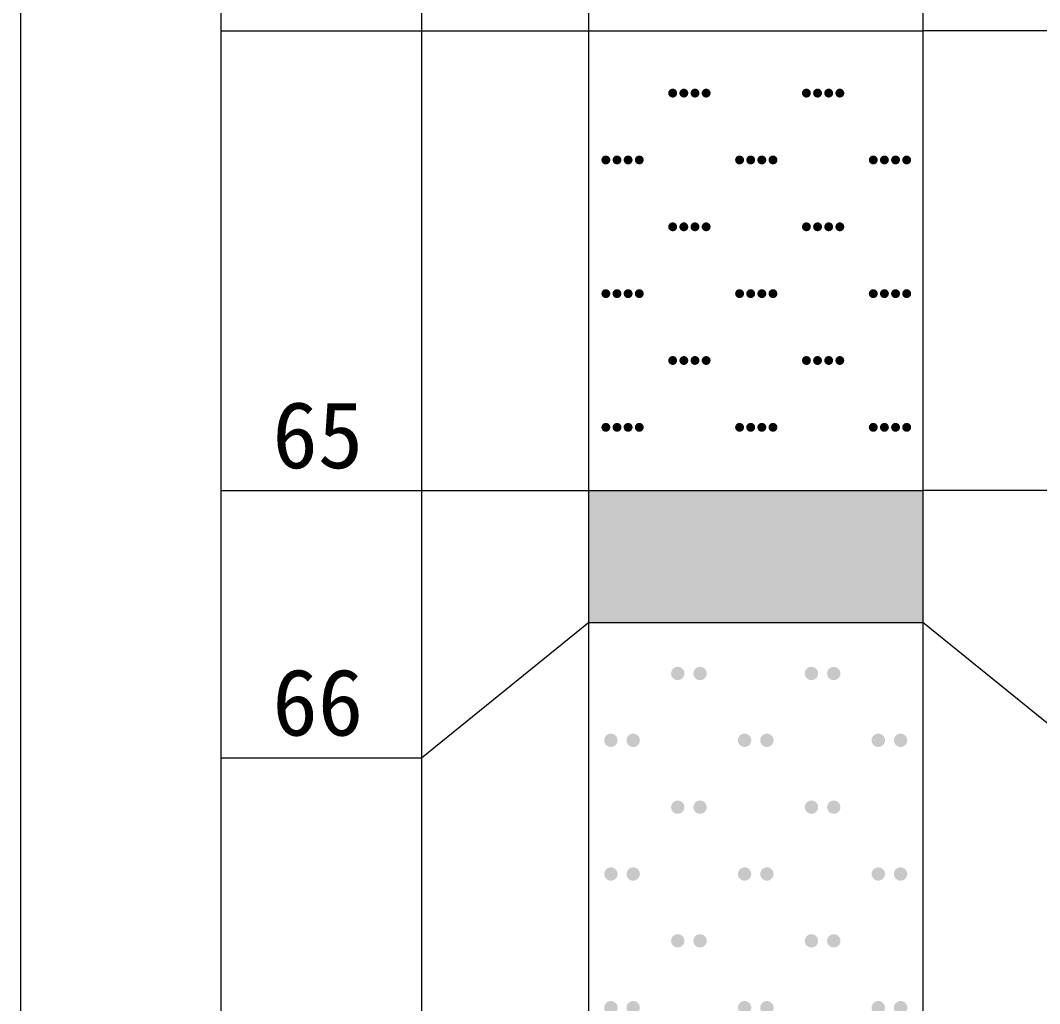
# Model space of a CAD drawing. Header units: inches. Extents: x -27 to 109, y -598 to 26.
# Drawn here: x 14.68 to 20.78, y -303.37 to -297.49 of the extents above; entities that cross this region are included whole.
import ezdxf

# ---------------------------------------------------------------- set-up
doc = ezdxf.new("R2010")
doc.units = ezdxf.units.IN
doc.header["$MEASUREMENT"] = 0
doc.layers.get('0').update_dxf_attribs({"lineweight": 0})
doc.styles.add('宋体', font='')
doc.styles.get('宋体').set_extended_font_data('宋体')

# ---------------------------------------------------------------- blocks, each defined once
blk = doc.blocks.new('lr_block_54')
at = {"true_color": 0x000000}
for points in [[(18.6105, -297.9326), (18.6114, -297.9257), (18.6105, -297.9187), (18.6078, -297.9123), (18.6035, -297.9069), (18.5981, -297.9026), (18.5917, -297.8999), (18.5847, -297.899), (18.5778, -297.8999), (18.5714, -297.9026), (18.5659, -297.9069), (18.5617, -297.9123), (18.559, -297.9187), (18.5581, -297.9257), (18.559, -297.9326), (18.5617, -297.939), (18.5659, -297.9445), (18.5714, -297.9488), (18.5778, -297.9514), (18.5847, -297.9524), (18.5917, -297.9514), (18.5981, -297.9488), (18.6035, -297.9445), (18.6078, -297.939)], [(18.6771, -297.9326), (18.6781, -297.9257), (18.6771, -297.9187), (18.6745, -297.9123), (18.6702, -297.9069), (18.6647, -297.9026), (18.6583, -297.8999), (18.6514, -297.899), (18.6445, -297.8999), (18.6381, -297.9026), (18.6326, -297.9069), (18.6283, -297.9123), (18.6257, -297.9187), (18.6247, -297.9257), (18.6257, -297.9326), (18.6283, -297.939), (18.6326, -297.9445), (18.6381, -297.9488), (18.6445, -297.9514), (18.6514, -297.9524), (18.6583, -297.9514), (18.6647, -297.9488), (18.6702, -297.9445), (18.6745, -297.939)], [(18.7438, -297.9326), (18.7447, -297.9257), (18.7438, -297.9187), (18.7411, -297.9123), (18.7369, -297.9069), (18.7314, -297.9026), (18.725, -297.8999), (18.7181, -297.899), (18.7111, -297.8999), (18.7047, -297.9026), (18.6993, -297.9069), (18.695, -297.9123), (18.6923, -297.9187), (18.6914, -297.9257), (18.6923, -297.9326), (18.695, -297.939), (18.6993, -297.9445), (18.7047, -297.9488), (18.7111, -297.9514), (18.7181, -297.9524), (18.725, -297.9514), (18.7314, -297.9488), (18.7369, -297.9445), (18.7411, -297.939)], [(18.8105, -297.9326), (18.8114, -297.9257), (18.8105, -297.9187), (18.8078, -297.9123), (18.8035, -297.9069), (18.7981, -297.9026), (18.7917, -297.8999), (18.7847, -297.899), (18.7778, -297.8999), (18.7714, -297.9026), (18.7659, -297.9069), (18.7617, -297.9123), (18.759, -297.9187), (18.7581, -297.9257), (18.759, -297.9326), (18.7617, -297.939), (18.7659, -297.9445), (18.7714, -297.9488), (18.7778, -297.9514), (18.7847, -297.9524), (18.7917, -297.9514), (18.7981, -297.9488), (18.8035, -297.9445), (18.8078, -297.939)], [(19.4105, -297.9326), (19.4114, -297.9257), (19.4105, -297.9187), (19.4078, -297.9123), (19.4035, -297.9069), (19.3981, -297.9026), (19.3917, -297.8999), (19.3847, -297.899), (19.3778, -297.8999), (19.3714, -297.9026), (19.3659, -297.9069), (19.3617, -297.9123), (19.359, -297.9187), (19.3581, -297.9257), (19.359, -297.9326), (19.3617, -297.939), (19.3659, -297.9445), (19.3714, -297.9488), (19.3778, -297.9514), (19.3847, -297.9524), (19.3917, -297.9514), (19.3981, -297.9488), (19.4035, -297.9445), (19.4078, -297.939)], [(19.4771, -297.9326), (19.4781, -297.9257), (19.4771, -297.9187), (19.4745, -297.9123), (19.4702, -297.9069), (19.4647, -297.9026), (19.4583, -297.8999), (19.4514, -297.899), (19.4445, -297.8999), (19.4381, -297.9026), (19.4326, -297.9069), (19.4283, -297.9123), (19.4257, -297.9187), (19.4247, -297.9257), (19.4257, -297.9326), (19.4283, -297.939), (19.4326, -297.9445), (19.4381, -297.9488), (19.4445, -297.9514), (19.4514, -297.9524), (19.4583, -297.9514), (19.4647, -297.9488), (19.4702, -297.9445), (19.4745, -297.939)], [(19.5438, -297.9326), (19.5447, -297.9257), (19.5438, -297.9187), (19.5411, -297.9123), (19.5369, -297.9069), (19.5314, -297.9026), (19.525, -297.8999), (19.5181, -297.899), (19.5111, -297.8999), (19.5047, -297.9026), (19.4993, -297.9069), (19.495, -297.9123), (19.4923, -297.9187), (19.4914, -297.9257), (19.4923, -297.9326), (19.495, -297.939), (19.4993, -297.9445), (19.5047, -297.9488), (19.5111, -297.9514), (19.5181, -297.9524), (19.525, -297.9514), (19.5314, -297.9488), (19.5369, -297.9445), (19.5411, -297.939)], [(19.6105, -297.9326), (19.6114, -297.9257), (19.6105, -297.9187), (19.6078, -297.9123), (19.6035, -297.9069), (19.5981, -297.9026), (19.5917, -297.8999), (19.5847, -297.899), (19.5778, -297.8999), (19.5714, -297.9026), (19.5659, -297.9069), (19.5617, -297.9123), (19.559, -297.9187), (19.5581, -297.9257), (19.559, -297.9326), (19.5617, -297.939), (19.5659, -297.9445), (19.5714, -297.9488), (19.5778, -297.9514), (19.5847, -297.9524), (19.5917, -297.9514), (19.5981, -297.9488), (19.6035, -297.9445), (19.6078, -297.939)], [(18.2105, -298.3326), (18.2114, -298.3257), (18.2105, -298.3188), (18.2078, -298.3123), (18.2035, -298.3069), (18.1981, -298.3026), (18.1917, -298.3), (18.1847, -298.299), (18.1778, -298.3), (18.1714, -298.3026), (18.1659, -298.3069), (18.1617, -298.3123), (18.159, -298.3188), (18.1581, -298.3257), (18.159, -298.3326), (18.1617, -298.339), (18.1659, -298.3445), (18.1714, -298.3487), (18.1778, -298.3514), (18.1847, -298.3523), (18.1917, -298.3514), (18.1981, -298.3487), (18.2035, -298.3445), (18.2078, -298.339)], [(18.2771, -298.3326), (18.2781, -298.3257), (18.2771, -298.3188), (18.2745, -298.3123), (18.2702, -298.3069), (18.2647, -298.3026), (18.2583, -298.3), (18.2514, -298.299), (18.2445, -298.3), (18.2381, -298.3026), (18.2326, -298.3069), (18.2283, -298.3123), (18.2257, -298.3188), (18.2247, -298.3257), (18.2257, -298.3326), (18.2283, -298.339), (18.2326, -298.3445), (18.2381, -298.3487), (18.2445, -298.3514), (18.2514, -298.3523), (18.2583, -298.3514), (18.2647, -298.3487), (18.2702, -298.3445), (18.2745, -298.339)], [(18.3438, -298.3326), (18.3447, -298.3257), (18.3438, -298.3188), (18.3411, -298.3123), (18.3369, -298.3069), (18.3314, -298.3026), (18.325, -298.3), (18.3181, -298.299), (18.3111, -298.3), (18.3047, -298.3026), (18.2993, -298.3069), (18.295, -298.3123), (18.2923, -298.3188), (18.2914, -298.3257), (18.2923, -298.3326), (18.295, -298.339), (18.2993, -298.3445), (18.3047, -298.3487), (18.3111, -298.3514), (18.3181, -298.3523), (18.325, -298.3514), (18.3314, -298.3487), (18.3369, -298.3445), (18.3411, -298.339)], [(18.4105, -298.3326), (18.4114, -298.3257), (18.4105, -298.3188), (18.4078, -298.3123), (18.4035, -298.3069), (18.3981, -298.3026), (18.3917, -298.3), (18.3847, -298.299), (18.3778, -298.3), (18.3714, -298.3026), (18.3659, -298.3069), (18.3617, -298.3123), (18.359, -298.3188), (18.3581, -298.3257), (18.359, -298.3326), (18.3617, -298.339), (18.3659, -298.3445), (18.3714, -298.3487), (18.3778, -298.3514), (18.3847, -298.3523), (18.3917, -298.3514), (18.3981, -298.3487), (18.4035, -298.3445), (18.4078, -298.339)], [(19.0105, -298.3326), (19.0114, -298.3257), (19.0105, -298.3188), (19.0078, -298.3123), (19.0035, -298.3069), (18.9981, -298.3026), (18.9917, -298.3), (18.9847, -298.299), (18.9778, -298.3), (18.9714, -298.3026), (18.9659, -298.3069), (18.9617, -298.3123), (18.959, -298.3188), (18.9581, -298.3257), (18.959, -298.3326), (18.9617, -298.339), (18.9659, -298.3445), (18.9714, -298.3487), (18.9778, -298.3514), (18.9847, -298.3523), (18.9917, -298.3514), (18.9981, -298.3487), (19.0035, -298.3445), (19.0078, -298.339)], [(19.0771, -298.3326), (19.0781, -298.3257), (19.0771, -298.3188), (19.0745, -298.3123), (19.0702, -298.3069), (19.0647, -298.3026), (19.0583, -298.3), (19.0514, -298.299), (19.0445, -298.3), (19.0381, -298.3026), (19.0326, -298.3069), (19.0283, -298.3123), (19.0257, -298.3188), (19.0247, -298.3257), (19.0257, -298.3326), (19.0283, -298.339), (19.0326, -298.3445), (19.0381, -298.3487), (19.0445, -298.3514), (19.0514, -298.3523), (19.0583, -298.3514), (19.0647, -298.3487), (19.0702, -298.3445), (19.0745, -298.339)], [(19.1438, -298.3326), (19.1447, -298.3257), (19.1438, -298.3188), (19.1411, -298.3123), (19.1369, -298.3069), (19.1314, -298.3026), (19.125, -298.3), (19.1181, -298.299), (19.1111, -298.3), (19.1047, -298.3026), (19.0993, -298.3069), (19.095, -298.3123), (19.0923, -298.3188), (19.0914, -298.3257), (19.0923, -298.3326), (19.095, -298.339), (19.0993, -298.3445), (19.1047, -298.3487), (19.1111, -298.3514), (19.1181, -298.3523), (19.125, -298.3514), (19.1314, -298.3487), (19.1369, -298.3445), (19.1411, -298.339)], [(19.2105, -298.3326), (19.2114, -298.3257), (19.2105, -298.3188), (19.2078, -298.3123), (19.2035, -298.3069), (19.1981, -298.3026), (19.1917, -298.3), (19.1847, -298.299), (19.1778, -298.3), (19.1714, -298.3026), (19.1659, -298.3069), (19.1617, -298.3123), (19.159, -298.3188), (19.1581, -298.3257), (19.159, -298.3326), (19.1617, -298.339), (19.1659, -298.3445), (19.1714, -298.3487), (19.1778, -298.3514), (19.1847, -298.3523), (19.1917, -298.3514), (19.1981, -298.3487), (19.2035, -298.3445), (19.2078, -298.339)], [(19.8105, -298.3326), (19.8114, -298.3257), (19.8105, -298.3188), (19.8078, -298.3123), (19.8035, -298.3069), (19.7981, -298.3026), (19.7917, -298.3), (19.7847, -298.299), (19.7778, -298.3), (19.7714, -298.3026), (19.7659, -298.3069), (19.7617, -298.3123), (19.759, -298.3188), (19.7581, -298.3257), (19.759, -298.3326), (19.7617, -298.339), (19.7659, -298.3445), (19.7714, -298.3487), (19.7778, -298.3514), (19.7847, -298.3523), (19.7917, -298.3514), (19.7981, -298.3487), (19.8035, -298.3445), (19.8078, -298.339)], [(19.8771, -298.3326), (19.8781, -298.3257), (19.8771, -298.3188), (19.8745, -298.3123), (19.8702, -298.3069), (19.8647, -298.3026), (19.8583, -298.3), (19.8514, -298.299), (19.8445, -298.3), (19.8381, -298.3026), (19.8326, -298.3069), (19.8283, -298.3123), (19.8257, -298.3188), (19.8247, -298.3257), (19.8257, -298.3326), (19.8283, -298.339), (19.8326, -298.3445), (19.8381, -298.3487), (19.8445, -298.3514), (19.8514, -298.3523), (19.8583, -298.3514), (19.8647, -298.3487), (19.8702, -298.3445), (19.8745, -298.339)], [(19.9438, -298.3326), (19.9447, -298.3257), (19.9438, -298.3188), (19.9411, -298.3123), (19.9369, -298.3069), (19.9314, -298.3026), (19.925, -298.3), (19.9181, -298.299), (19.9111, -298.3), (19.9047, -298.3026), (19.8993, -298.3069), (19.895, -298.3123), (19.8923, -298.3188), (19.8914, -298.3257), (19.8923, -298.3326), (19.895, -298.339), (19.8993, -298.3445), (19.9047, -298.3487), (19.9111, -298.3514), (19.9181, -298.3523), (19.925, -298.3514), (19.9314, -298.3487), (19.9369, -298.3445), (19.9411, -298.339)], [(20.0105, -298.3326), (20.0114, -298.3257), (20.0105, -298.3188), (20.0078, -298.3123), (20.0035, -298.3069), (19.9981, -298.3026), (19.9917, -298.3), (19.9847, -298.299), (19.9778, -298.3), (19.9714, -298.3026), (19.9659, -298.3069), (19.9617, -298.3123), (19.959, -298.3188), (19.9581, -298.3257), (19.959, -298.3326), (19.9617, -298.339), (19.9659, -298.3445), (19.9714, -298.3487), (19.9778, -298.3514), (19.9847, -298.3523), (19.9917, -298.3514), (19.9981, -298.3487), (20.0035, -298.3445), (20.0078, -298.339)], [(18.6105, -298.7326), (18.6114, -298.7257), (18.6105, -298.7188), (18.6078, -298.7124), (18.6035, -298.7069), (18.5981, -298.7026), (18.5917, -298.7), (18.5847, -298.699), (18.5778, -298.7), (18.5714, -298.7026), (18.5659, -298.7069), (18.5617, -298.7124), (18.559, -298.7188), (18.5581, -298.7257), (18.559, -298.7326), (18.5617, -298.739), (18.5659, -298.7445), (18.5714, -298.7487), (18.5778, -298.7514), (18.5847, -298.7523), (18.5917, -298.7514), (18.5981, -298.7487), (18.6035, -298.7445), (18.6078, -298.739)], [(18.6771, -298.7326), (18.6781, -298.7257), (18.6771, -298.7188), (18.6745, -298.7124), (18.6702, -298.7069), (18.6647, -298.7026), (18.6583, -298.7), (18.6514, -298.699), (18.6445, -298.7), (18.6381, -298.7026), (18.6326, -298.7069), (18.6283, -298.7124), (18.6257, -298.7188), (18.6247, -298.7257), (18.6257, -298.7326), (18.6283, -298.739), (18.6326, -298.7445), (18.6381, -298.7487), (18.6445, -298.7514), (18.6514, -298.7523), (18.6583, -298.7514), (18.6647, -298.7487), (18.6702, -298.7445), (18.6745, -298.739)], [(18.7438, -298.7326), (18.7447, -298.7257), (18.7438, -298.7188), (18.7411, -298.7124), (18.7369, -298.7069), (18.7314, -298.7026), (18.725, -298.7), (18.7181, -298.699), (18.7111, -298.7), (18.7047, -298.7026), (18.6993, -298.7069), (18.695, -298.7124), (18.6923, -298.7188), (18.6914, -298.7257), (18.6923, -298.7326), (18.695, -298.739), (18.6993, -298.7445), (18.7047, -298.7487), (18.7111, -298.7514), (18.7181, -298.7523), (18.725, -298.7514), (18.7314, -298.7487), (18.7369, -298.7445), (18.7411, -298.739)], [(18.8105, -298.7326), (18.8114, -298.7257), (18.8105, -298.7188), (18.8078, -298.7124), (18.8035, -298.7069), (18.7981, -298.7026), (18.7917, -298.7), (18.7847, -298.699), (18.7778, -298.7), (18.7714, -298.7026), (18.7659, -298.7069), (18.7617, -298.7124), (18.759, -298.7188), (18.7581, -298.7257), (18.759, -298.7326), (18.7617, -298.739), (18.7659, -298.7445), (18.7714, -298.7487), (18.7778, -298.7514), (18.7847, -298.7523), (18.7917, -298.7514), (18.7981, -298.7487), (18.8035, -298.7445), (18.8078, -298.739)], [(19.4105, -298.7326), (19.4114, -298.7257), (19.4105, -298.7188), (19.4078, -298.7124), (19.4035, -298.7069), (19.3981, -298.7026), (19.3917, -298.7), (19.3847, -298.699), (19.3778, -298.7), (19.3714, -298.7026), (19.3659, -298.7069), (19.3617, -298.7124), (19.359, -298.7188), (19.3581, -298.7257), (19.359, -298.7326), (19.3617, -298.739), (19.3659, -298.7445), (19.3714, -298.7487), (19.3778, -298.7514), (19.3847, -298.7523), (19.3917, -298.7514), (19.3981, -298.7487), (19.4035, -298.7445), (19.4078, -298.739)], [(19.4771, -298.7326), (19.4781, -298.7257), (19.4771, -298.7188), (19.4745, -298.7124), (19.4702, -298.7069), (19.4647, -298.7026), (19.4583, -298.7), (19.4514, -298.699), (19.4445, -298.7), (19.4381, -298.7026), (19.4326, -298.7069), (19.4283, -298.7124), (19.4257, -298.7188), (19.4247, -298.7257), (19.4257, -298.7326), (19.4283, -298.739), (19.4326, -298.7445), (19.4381, -298.7487), (19.4445, -298.7514), (19.4514, -298.7523), (19.4583, -298.7514), (19.4647, -298.7487), (19.4702, -298.7445), (19.4745, -298.739)], [(19.5438, -298.7326), (19.5447, -298.7257), (19.5438, -298.7188), (19.5411, -298.7124), (19.5369, -298.7069), (19.5314, -298.7026), (19.525, -298.7), (19.5181, -298.699), (19.5111, -298.7), (19.5047, -298.7026), (19.4993, -298.7069), (19.495, -298.7124), (19.4923, -298.7188), (19.4914, -298.7257), (19.4923, -298.7326), (19.495, -298.739), (19.4993, -298.7445), (19.5047, -298.7487), (19.5111, -298.7514), (19.5181, -298.7523), (19.525, -298.7514), (19.5314, -298.7487), (19.5369, -298.7445), (19.5411, -298.739)], [(19.6105, -298.7326), (19.6114, -298.7257), (19.6105, -298.7188), (19.6078, -298.7124), (19.6035, -298.7069), (19.5981, -298.7026), (19.5917, -298.7), (19.5847, -298.699), (19.5778, -298.7), (19.5714, -298.7026), (19.5659, -298.7069), (19.5617, -298.7124), (19.559, -298.7188), (19.5581, -298.7257), (19.559, -298.7326), (19.5617, -298.739), (19.5659, -298.7445), (19.5714, -298.7487), (19.5778, -298.7514), (19.5847, -298.7523), (19.5917, -298.7514), (19.5981, -298.7487), (19.6035, -298.7445), (19.6078, -298.739)], [(18.2105, -299.1326), (18.2114, -299.1257), (18.2105, -299.1187), (18.2078, -299.1123), (18.2035, -299.1069), (18.1981, -299.1026), (18.1917, -299.0999), (18.1847, -299.099), (18.1778, -299.0999), (18.1714, -299.1026), (18.1659, -299.1069), (18.1617, -299.1123), (18.159, -299.1187), (18.1581, -299.1257), (18.159, -299.1326), (18.1617, -299.139), (18.1659, -299.1445), (18.1714, -299.1488), (18.1778, -299.1514), (18.1847, -299.1524), (18.1917, -299.1514), (18.1981, -299.1488), (18.2035, -299.1445), (18.2078, -299.139)], [(18.2771, -299.1326), (18.2781, -299.1257), (18.2771, -299.1187), (18.2745, -299.1123), (18.2702, -299.1069), (18.2647, -299.1026), (18.2583, -299.0999), (18.2514, -299.099), (18.2445, -299.0999), (18.2381, -299.1026), (18.2326, -299.1069), (18.2283, -299.1123), (18.2257, -299.1187), (18.2247, -299.1257), (18.2257, -299.1326), (18.2283, -299.139), (18.2326, -299.1445), (18.2381, -299.1488), (18.2445, -299.1514), (18.2514, -299.1524), (18.2583, -299.1514), (18.2647, -299.1488), (18.2702, -299.1445), (18.2745, -299.139)], [(18.3438, -299.1326), (18.3447, -299.1257), (18.3438, -299.1187), (18.3411, -299.1123), (18.3369, -299.1069), (18.3314, -299.1026), (18.325, -299.0999), (18.3181, -299.099), (18.3111, -299.0999), (18.3047, -299.1026), (18.2993, -299.1069), (18.295, -299.1123), (18.2923, -299.1187), (18.2914, -299.1257), (18.2923, -299.1326), (18.295, -299.139), (18.2993, -299.1445), (18.3047, -299.1488), (18.3111, -299.1514), (18.3181, -299.1524), (18.325, -299.1514), (18.3314, -299.1488), (18.3369, -299.1445), (18.3411, -299.139)], [(18.4105, -299.1326), (18.4114, -299.1257), (18.4105, -299.1187), (18.4078, -299.1123), (18.4035, -299.1069), (18.3981, -299.1026), (18.3917, -299.0999), (18.3847, -299.099), (18.3778, -299.0999), (18.3714, -299.1026), (18.3659, -299.1069), (18.3617, -299.1123), (18.359, -299.1187), (18.3581, -299.1257), (18.359, -299.1326), (18.3617, -299.139), (18.3659, -299.1445), (18.3714, -299.1488), (18.3778, -299.1514), (18.3847, -299.1524), (18.3917, -299.1514), (18.3981, -299.1488), (18.4035, -299.1445), (18.4078, -299.139)], [(19.0105, -299.1326), (19.0114, -299.1257), (19.0105, -299.1187), (19.0078, -299.1123), (19.0035, -299.1069), (18.9981, -299.1026), (18.9917, -299.0999), (18.9847, -299.099), (18.9778, -299.0999), (18.9714, -299.1026), (18.9659, -299.1069), (18.9617, -299.1123), (18.959, -299.1187), (18.9581, -299.1257), (18.959, -299.1326), (18.9617, -299.139), (18.9659, -299.1445), (18.9714, -299.1488), (18.9778, -299.1514), (18.9847, -299.1524), (18.9917, -299.1514), (18.9981, -299.1488), (19.0035, -299.1445), (19.0078, -299.139)], [(19.0771, -299.1326), (19.0781, -299.1257), (19.0771, -299.1187), (19.0745, -299.1123), (19.0702, -299.1069), (19.0647, -299.1026), (19.0583, -299.0999), (19.0514, -299.099), (19.0445, -299.0999), (19.0381, -299.1026), (19.0326, -299.1069), (19.0283, -299.1123), (19.0257, -299.1187), (19.0247, -299.1257), (19.0257, -299.1326), (19.0283, -299.139), (19.0326, -299.1445), (19.0381, -299.1488), (19.0445, -299.1514), (19.0514, -299.1524), (19.0583, -299.1514), (19.0647, -299.1488), (19.0702, -299.1445), (19.0745, -299.139)], [(19.1438, -299.1326), (19.1447, -299.1257), (19.1438, -299.1187), (19.1411, -299.1123), (19.1369, -299.1069), (19.1314, -299.1026), (19.125, -299.0999), (19.1181, -299.099), (19.1111, -299.0999), (19.1047, -299.1026), (19.0993, -299.1069), (19.095, -299.1123), (19.0923, -299.1187), (19.0914, -299.1257), (19.0923, -299.1326), (19.095, -299.139), (19.0993, -299.1445), (19.1047, -299.1488), (19.1111, -299.1514), (19.1181, -299.1524), (19.125, -299.1514), (19.1314, -299.1488), (19.1369, -299.1445), (19.1411, -299.139)], [(19.2105, -299.1326), (19.2114, -299.1257), (19.2105, -299.1187), (19.2078, -299.1123), (19.2035, -299.1069), (19.1981, -299.1026), (19.1917, -299.0999), (19.1847, -299.099), (19.1778, -299.0999), (19.1714, -299.1026), (19.1659, -299.1069), (19.1617, -299.1123), (19.159, -299.1187), (19.1581, -299.1257), (19.159, -299.1326), (19.1617, -299.139), (19.1659, -299.1445), (19.1714, -299.1488), (19.1778, -299.1514), (19.1847, -299.1524), (19.1917, -299.1514), (19.1981, -299.1488), (19.2035, -299.1445), (19.2078, -299.139)], [(19.8105, -299.1326), (19.8114, -299.1257), (19.8105, -299.1187), (19.8078, -299.1123), (19.8035, -299.1069), (19.7981, -299.1026), (19.7917, -299.0999), (19.7847, -299.099), (19.7778, -299.0999), (19.7714, -299.1026), (19.7659, -299.1069), (19.7617, -299.1123), (19.759, -299.1187), (19.7581, -299.1257), (19.759, -299.1326), (19.7617, -299.139), (19.7659, -299.1445), (19.7714, -299.1488), (19.7778, -299.1514), (19.7847, -299.1524), (19.7917, -299.1514), (19.7981, -299.1488), (19.8035, -299.1445), (19.8078, -299.139)], [(19.8771, -299.1326), (19.8781, -299.1257), (19.8771, -299.1187), (19.8745, -299.1123), (19.8702, -299.1069), (19.8647, -299.1026), (19.8583, -299.0999), (19.8514, -299.099), (19.8445, -299.0999), (19.8381, -299.1026), (19.8326, -299.1069), (19.8283, -299.1123), (19.8257, -299.1187), (19.8247, -299.1257), (19.8257, -299.1326), (19.8283, -299.139), (19.8326, -299.1445), (19.8381, -299.1488), (19.8445, -299.1514), (19.8514, -299.1524), (19.8583, -299.1514), (19.8647, -299.1488), (19.8702, -299.1445), (19.8745, -299.139)], [(19.9438, -299.1326), (19.9447, -299.1257), (19.9438, -299.1187), (19.9411, -299.1123), (19.9369, -299.1069), (19.9314, -299.1026), (19.925, -299.0999), (19.9181, -299.099), (19.9111, -299.0999), (19.9047, -299.1026), (19.8993, -299.1069), (19.895, -299.1123), (19.8923, -299.1187), (19.8914, -299.1257), (19.8923, -299.1326), (19.895, -299.139), (19.8993, -299.1445), (19.9047, -299.1488), (19.9111, -299.1514), (19.9181, -299.1524), (19.925, -299.1514), (19.9314, -299.1488), (19.9369, -299.1445), (19.9411, -299.139)], [(20.0105, -299.1326), (20.0114, -299.1257), (20.0105, -299.1187), (20.0078, -299.1123), (20.0035, -299.1069), (19.9981, -299.1026), (19.9917, -299.0999), (19.9847, -299.099), (19.9778, -299.0999), (19.9714, -299.1026), (19.9659, -299.1069), (19.9617, -299.1123), (19.959, -299.1187), (19.9581, -299.1257), (19.959, -299.1326), (19.9617, -299.139), (19.9659, -299.1445), (19.9714, -299.1488), (19.9778, -299.1514), (19.9847, -299.1524), (19.9917, -299.1514), (19.9981, -299.1488), (20.0035, -299.1445), (20.0078, -299.139)], [(18.6105, -299.5326), (18.6114, -299.5257), (18.6105, -299.5188), (18.6078, -299.5124), (18.6035, -299.5069), (18.5981, -299.5026), (18.5917, -299.5), (18.5847, -299.499), (18.5778, -299.5), (18.5714, -299.5026), (18.5659, -299.5069), (18.5617, -299.5124), (18.559, -299.5188), (18.5581, -299.5257), (18.559, -299.5326), (18.5617, -299.539), (18.5659, -299.5445), (18.5714, -299.5487), (18.5778, -299.5514), (18.5847, -299.5523), (18.5917, -299.5514), (18.5981, -299.5487), (18.6035, -299.5445), (18.6078, -299.539)], [(18.6771, -299.5326), (18.6781, -299.5257), (18.6771, -299.5188), (18.6745, -299.5124), (18.6702, -299.5069), (18.6647, -299.5026), (18.6583, -299.5), (18.6514, -299.499), (18.6445, -299.5), (18.6381, -299.5026), (18.6326, -299.5069), (18.6283, -299.5124), (18.6257, -299.5188), (18.6247, -299.5257), (18.6257, -299.5326), (18.6283, -299.539), (18.6326, -299.5445), (18.6381, -299.5487), (18.6445, -299.5514), (18.6514, -299.5523), (18.6583, -299.5514), (18.6647, -299.5487), (18.6702, -299.5445), (18.6745, -299.539)], [(18.7438, -299.5326), (18.7447, -299.5257), (18.7438, -299.5188), (18.7411, -299.5124), (18.7369, -299.5069), (18.7314, -299.5026), (18.725, -299.5), (18.7181, -299.499), (18.7111, -299.5), (18.7047, -299.5026), (18.6993, -299.5069), (18.695, -299.5124), (18.6923, -299.5188), (18.6914, -299.5257), (18.6923, -299.5326), (18.695, -299.539), (18.6993, -299.5445), (18.7047, -299.5487), (18.7111, -299.5514), (18.7181, -299.5523), (18.725, -299.5514), (18.7314, -299.5487), (18.7369, -299.5445), (18.7411, -299.539)], [(18.8105, -299.5326), (18.8114, -299.5257), (18.8105, -299.5188), (18.8078, -299.5124), (18.8035, -299.5069), (18.7981, -299.5026), (18.7917, -299.5), (18.7847, -299.499), (18.7778, -299.5), (18.7714, -299.5026), (18.7659, -299.5069), (18.7617, -299.5124), (18.759, -299.5188), (18.7581, -299.5257), (18.759, -299.5326), (18.7617, -299.539), (18.7659, -299.5445), (18.7714, -299.5487), (18.7778, -299.5514), (18.7847, -299.5523), (18.7917, -299.5514), (18.7981, -299.5487), (18.8035, -299.5445), (18.8078, -299.539)], [(19.4105, -299.5326), (19.4114, -299.5257), (19.4105, -299.5188), (19.4078, -299.5124), (19.4035, -299.5069), (19.3981, -299.5026), (19.3917, -299.5), (19.3847, -299.499), (19.3778, -299.5), (19.3714, -299.5026), (19.3659, -299.5069), (19.3617, -299.5124), (19.359, -299.5188), (19.3581, -299.5257), (19.359, -299.5326), (19.3617, -299.539), (19.3659, -299.5445), (19.3714, -299.5487), (19.3778, -299.5514), (19.3847, -299.5523), (19.3917, -299.5514), (19.3981, -299.5487), (19.4035, -299.5445), (19.4078, -299.539)], [(19.4771, -299.5326), (19.4781, -299.5257), (19.4771, -299.5188), (19.4745, -299.5124), (19.4702, -299.5069), (19.4647, -299.5026), (19.4583, -299.5), (19.4514, -299.499), (19.4445, -299.5), (19.4381, -299.5026), (19.4326, -299.5069), (19.4283, -299.5124), (19.4257, -299.5188), (19.4247, -299.5257), (19.4257, -299.5326), (19.4283, -299.539), (19.4326, -299.5445), (19.4381, -299.5487), (19.4445, -299.5514), (19.4514, -299.5523), (19.4583, -299.5514), (19.4647, -299.5487), (19.4702, -299.5445), (19.4745, -299.539)], [(19.5438, -299.5326), (19.5447, -299.5257), (19.5438, -299.5188), (19.5411, -299.5124), (19.5369, -299.5069), (19.5314, -299.5026), (19.525, -299.5), (19.5181, -299.499), (19.5111, -299.5), (19.5047, -299.5026), (19.4993, -299.5069), (19.495, -299.5124), (19.4923, -299.5188), (19.4914, -299.5257), (19.4923, -299.5326), (19.495, -299.539), (19.4993, -299.5445), (19.5047, -299.5487), (19.5111, -299.5514), (19.5181, -299.5523), (19.525, -299.5514), (19.5314, -299.5487), (19.5369, -299.5445), (19.5411, -299.539)], [(19.6105, -299.5326), (19.6114, -299.5257), (19.6105, -299.5188), (19.6078, -299.5124), (19.6035, -299.5069), (19.5981, -299.5026), (19.5917, -299.5), (19.5847, -299.499), (19.5778, -299.5), (19.5714, -299.5026), (19.5659, -299.5069), (19.5617, -299.5124), (19.559, -299.5188), (19.5581, -299.5257), (19.559, -299.5326), (19.5617, -299.539), (19.5659, -299.5445), (19.5714, -299.5487), (19.5778, -299.5514), (19.5847, -299.5523), (19.5917, -299.5514), (19.5981, -299.5487), (19.6035, -299.5445), (19.6078, -299.539)], [(18.2105, -299.9326), (18.2114, -299.9257), (18.2105, -299.9187), (18.2078, -299.9124), (18.2035, -299.9069), (18.1981, -299.9026), (18.1917, -299.8999), (18.1847, -299.899), (18.1778, -299.8999), (18.1714, -299.9026), (18.1659, -299.9069), (18.1617, -299.9124), (18.159, -299.9187), (18.1581, -299.9257), (18.159, -299.9326), (18.1617, -299.939), (18.1659, -299.9445), (18.1714, -299.9488), (18.1778, -299.9514), (18.1847, -299.9524), (18.1917, -299.9514), (18.1981, -299.9488), (18.2035, -299.9445), (18.2078, -299.939)], [(18.2771, -299.9326), (18.2781, -299.9257), (18.2771, -299.9187), (18.2745, -299.9124), (18.2702, -299.9069), (18.2647, -299.9026), (18.2583, -299.8999), (18.2514, -299.899), (18.2445, -299.8999), (18.2381, -299.9026), (18.2326, -299.9069), (18.2283, -299.9124), (18.2257, -299.9187), (18.2247, -299.9257), (18.2257, -299.9326), (18.2283, -299.939), (18.2326, -299.9445), (18.2381, -299.9488), (18.2445, -299.9514), (18.2514, -299.9524), (18.2583, -299.9514), (18.2647, -299.9488), (18.2702, -299.9445), (18.2745, -299.939)], [(18.3438, -299.9326), (18.3447, -299.9257), (18.3438, -299.9187), (18.3411, -299.9124), (18.3369, -299.9069), (18.3314, -299.9026), (18.325, -299.8999), (18.3181, -299.899), (18.3111, -299.8999), (18.3047, -299.9026), (18.2993, -299.9069), (18.295, -299.9124), (18.2923, -299.9187), (18.2914, -299.9257), (18.2923, -299.9326), (18.295, -299.939), (18.2993, -299.9445), (18.3047, -299.9488), (18.3111, -299.9514), (18.3181, -299.9524), (18.325, -299.9514), (18.3314, -299.9488), (18.3369, -299.9445), (18.3411, -299.939)], [(18.4105, -299.9326), (18.4114, -299.9257), (18.4105, -299.9187), (18.4078, -299.9124), (18.4035, -299.9069), (18.3981, -299.9026), (18.3917, -299.8999), (18.3847, -299.899), (18.3778, -299.8999), (18.3714, -299.9026), (18.3659, -299.9069), (18.3617, -299.9124), (18.359, -299.9187), (18.3581, -299.9257), (18.359, -299.9326), (18.3617, -299.939), (18.3659, -299.9445), (18.3714, -299.9488), (18.3778, -299.9514), (18.3847, -299.9524), (18.3917, -299.9514), (18.3981, -299.9488), (18.4035, -299.9445), (18.4078, -299.939)], [(19.0105, -299.9326), (19.0114, -299.9257), (19.0105, -299.9187), (19.0078, -299.9124), (19.0035, -299.9069), (18.9981, -299.9026), (18.9917, -299.8999), (18.9847, -299.899), (18.9778, -299.8999), (18.9714, -299.9026), (18.9659, -299.9069), (18.9617, -299.9124), (18.959, -299.9187), (18.9581, -299.9257), (18.959, -299.9326), (18.9617, -299.939), (18.9659, -299.9445), (18.9714, -299.9488), (18.9778, -299.9514), (18.9847, -299.9524), (18.9917, -299.9514), (18.9981, -299.9488), (19.0035, -299.9445), (19.0078, -299.939)], [(19.0771, -299.9326), (19.0781, -299.9257), (19.0771, -299.9187), (19.0745, -299.9124), (19.0702, -299.9069), (19.0647, -299.9026), (19.0583, -299.8999), (19.0514, -299.899), (19.0445, -299.8999), (19.0381, -299.9026), (19.0326, -299.9069), (19.0283, -299.9124), (19.0257, -299.9187), (19.0247, -299.9257), (19.0257, -299.9326), (19.0283, -299.939), (19.0326, -299.9445), (19.0381, -299.9488), (19.0445, -299.9514), (19.0514, -299.9524), (19.0583, -299.9514), (19.0647, -299.9488), (19.0702, -299.9445), (19.0745, -299.939)], [(19.1438, -299.9326), (19.1447, -299.9257), (19.1438, -299.9187), (19.1411, -299.9124), (19.1369, -299.9069), (19.1314, -299.9026), (19.125, -299.8999), (19.1181, -299.899), (19.1111, -299.8999), (19.1047, -299.9026), (19.0993, -299.9069), (19.095, -299.9124), (19.0923, -299.9187), (19.0914, -299.9257), (19.0923, -299.9326), (19.095, -299.939), (19.0993, -299.9445), (19.1047, -299.9488), (19.1111, -299.9514), (19.1181, -299.9524), (19.125, -299.9514), (19.1314, -299.9488), (19.1369, -299.9445), (19.1411, -299.939)], [(19.2105, -299.9326), (19.2114, -299.9257), (19.2105, -299.9187), (19.2078, -299.9124), (19.2035, -299.9069), (19.1981, -299.9026), (19.1917, -299.8999), (19.1847, -299.899), (19.1778, -299.8999), (19.1714, -299.9026), (19.1659, -299.9069), (19.1617, -299.9124), (19.159, -299.9187), (19.1581, -299.9257), (19.159, -299.9326), (19.1617, -299.939), (19.1659, -299.9445), (19.1714, -299.9488), (19.1778, -299.9514), (19.1847, -299.9524), (19.1917, -299.9514), (19.1981, -299.9488), (19.2035, -299.9445), (19.2078, -299.939)], [(19.8105, -299.9326), (19.8114, -299.9257), (19.8105, -299.9187), (19.8078, -299.9124), (19.8035, -299.9069), (19.7981, -299.9026), (19.7917, -299.8999), (19.7847, -299.899), (19.7778, -299.8999), (19.7714, -299.9026), (19.7659, -299.9069), (19.7617, -299.9124), (19.759, -299.9187), (19.7581, -299.9257), (19.759, -299.9326), (19.7617, -299.939), (19.7659, -299.9445), (19.7714, -299.9488), (19.7778, -299.9514), (19.7847, -299.9524), (19.7917, -299.9514), (19.7981, -299.9488), (19.8035, -299.9445), (19.8078, -299.939)], [(19.8771, -299.9326), (19.8781, -299.9257), (19.8771, -299.9187), (19.8745, -299.9124), (19.8702, -299.9069), (19.8647, -299.9026), (19.8583, -299.8999), (19.8514, -299.899), (19.8445, -299.8999), (19.8381, -299.9026), (19.8326, -299.9069), (19.8283, -299.9124), (19.8257, -299.9187), (19.8247, -299.9257), (19.8257, -299.9326), (19.8283, -299.939), (19.8326, -299.9445), (19.8381, -299.9488), (19.8445, -299.9514), (19.8514, -299.9524), (19.8583, -299.9514), (19.8647, -299.9488), (19.8702, -299.9445), (19.8745, -299.939)], [(19.9438, -299.9326), (19.9447, -299.9257), (19.9438, -299.9187), (19.9411, -299.9124), (19.9369, -299.9069), (19.9314, -299.9026), (19.925, -299.8999), (19.9181, -299.899), (19.9111, -299.8999), (19.9047, -299.9026), (19.8993, -299.9069), (19.895, -299.9124), (19.8923, -299.9187), (19.8914, -299.9257), (19.8923, -299.9326), (19.895, -299.939), (19.8993, -299.9445), (19.9047, -299.9488), (19.9111, -299.9514), (19.9181, -299.9524), (19.925, -299.9514), (19.9314, -299.9488), (19.9369, -299.9445), (19.9411, -299.939)], [(20.0105, -299.9326), (20.0114, -299.9257), (20.0105, -299.9187), (20.0078, -299.9124), (20.0035, -299.9069), (19.9981, -299.9026), (19.9917, -299.8999), (19.9847, -299.899), (19.9778, -299.8999), (19.9714, -299.9026), (19.9659, -299.9069), (19.9617, -299.9124), (19.959, -299.9187), (19.9581, -299.9257), (19.959, -299.9326), (19.9617, -299.939), (19.9659, -299.9445), (19.9714, -299.9488), (19.9778, -299.9514), (19.9847, -299.9524), (19.9917, -299.9514), (19.9981, -299.9488), (20.0035, -299.9445), (20.0078, -299.939)]]:
    blk.add_hatch(color=18, dxfattribs=at).paths.add_polyline_path(points, flags=17)
blk = doc.blocks.new('lr_block_55')
at = {"true_color": 0x000000}
for points in [[(18.6537, -301.4092), (18.655, -301.3987), (18.6537, -301.3883), (18.6497, -301.3787), (18.6433, -301.3705), (18.635, -301.3641), (18.6254, -301.3601), (18.615, -301.3587), (18.6046, -301.3601), (18.595, -301.3641), (18.5867, -301.3705), (18.5803, -301.3787), (18.5763, -301.3883), (18.575, -301.3987), (18.5763, -301.4092), (18.5803, -301.4187), (18.5867, -301.427), (18.595, -301.4334), (18.6046, -301.4374), (18.615, -301.4387), (18.6254, -301.4374), (18.635, -301.4334), (18.6433, -301.427), (18.6497, -301.4187)], [(18.787, -301.4092), (18.7883, -301.3987), (18.787, -301.3883), (18.783, -301.3787), (18.7766, -301.3705), (18.7683, -301.3641), (18.7587, -301.3601), (18.7483, -301.3587), (18.7379, -301.3601), (18.7283, -301.3641), (18.7201, -301.3705), (18.7137, -301.3787), (18.7097, -301.3883), (18.7083, -301.3987), (18.7097, -301.4092), (18.7137, -301.4187), (18.7201, -301.427), (18.7283, -301.4334), (18.7379, -301.4374), (18.7483, -301.4387), (18.7587, -301.4374), (18.7683, -301.4334), (18.7766, -301.427), (18.783, -301.4187)], [(19.4537, -301.4092), (19.455, -301.3987), (19.4537, -301.3883), (19.4497, -301.3787), (19.4433, -301.3705), (19.435, -301.3641), (19.4254, -301.3601), (19.415, -301.3587), (19.4046, -301.3601), (19.395, -301.3641), (19.3867, -301.3705), (19.3803, -301.3787), (19.3763, -301.3883), (19.375, -301.3987), (19.3763, -301.4092), (19.3803, -301.4187), (19.3867, -301.427), (19.395, -301.4334), (19.4046, -301.4374), (19.415, -301.4387), (19.4254, -301.4374), (19.435, -301.4334), (19.4433, -301.427), (19.4497, -301.4187)], [(19.587, -301.4092), (19.5883, -301.3987), (19.587, -301.3883), (19.583, -301.3787), (19.5766, -301.3705), (19.5683, -301.3641), (19.5587, -301.3601), (19.5483, -301.3587), (19.5379, -301.3601), (19.5283, -301.3641), (19.5201, -301.3705), (19.5137, -301.3787), (19.5097, -301.3883), (19.5083, -301.3987), (19.5097, -301.4092), (19.5137, -301.4187), (19.5201, -301.427), (19.5283, -301.4334), (19.5379, -301.4374), (19.5483, -301.4387), (19.5587, -301.4374), (19.5683, -301.4334), (19.5766, -301.427), (19.583, -301.4187)], [(18.2537, -301.8091), (18.255, -301.7987), (18.2537, -301.7883), (18.2497, -301.7787), (18.2433, -301.7705), (18.235, -301.7641), (18.2254, -301.7601), (18.215, -301.7588), (18.2046, -301.7601), (18.195, -301.7641), (18.1867, -301.7705), (18.1803, -301.7787), (18.1763, -301.7883), (18.175, -301.7987), (18.1763, -301.8091), (18.1803, -301.8188), (18.1867, -301.827), (18.195, -301.8334), (18.2046, -301.8374), (18.215, -301.8387), (18.2254, -301.8374), (18.235, -301.8334), (18.2433, -301.827), (18.2497, -301.8188)], [(18.387, -301.8091), (18.3883, -301.7987), (18.387, -301.7883), (18.383, -301.7787), (18.3766, -301.7705), (18.3683, -301.7641), (18.3587, -301.7601), (18.3483, -301.7588), (18.3379, -301.7601), (18.3283, -301.7641), (18.3201, -301.7705), (18.3137, -301.7787), (18.3097, -301.7883), (18.3083, -301.7987), (18.3097, -301.8091), (18.3137, -301.8188), (18.3201, -301.827), (18.3283, -301.8334), (18.3379, -301.8374), (18.3483, -301.8387), (18.3587, -301.8374), (18.3683, -301.8334), (18.3766, -301.827), (18.383, -301.8188)], [(19.0537, -301.8091), (19.055, -301.7987), (19.0537, -301.7883), (19.0497, -301.7787), (19.0433, -301.7705), (19.035, -301.7641), (19.0254, -301.7601), (19.015, -301.7588), (19.0046, -301.7601), (18.995, -301.7641), (18.9867, -301.7705), (18.9803, -301.7787), (18.9763, -301.7883), (18.975, -301.7987), (18.9763, -301.8091), (18.9803, -301.8188), (18.9867, -301.827), (18.995, -301.8334), (19.0046, -301.8374), (19.015, -301.8387), (19.0254, -301.8374), (19.035, -301.8334), (19.0433, -301.827), (19.0497, -301.8188)], [(19.187, -301.8091), (19.1883, -301.7987), (19.187, -301.7883), (19.183, -301.7787), (19.1766, -301.7705), (19.1683, -301.7641), (19.1587, -301.7601), (19.1483, -301.7588), (19.1379, -301.7601), (19.1283, -301.7641), (19.1201, -301.7705), (19.1137, -301.7787), (19.1097, -301.7883), (19.1083, -301.7987), (19.1097, -301.8091), (19.1137, -301.8188), (19.1201, -301.827), (19.1283, -301.8334), (19.1379, -301.8374), (19.1483, -301.8387), (19.1587, -301.8374), (19.1683, -301.8334), (19.1766, -301.827), (19.183, -301.8188)], [(19.8537, -301.8091), (19.855, -301.7987), (19.8537, -301.7883), (19.8497, -301.7787), (19.8433, -301.7705), (19.835, -301.7641), (19.8254, -301.7601), (19.815, -301.7588), (19.8046, -301.7601), (19.795, -301.7641), (19.7867, -301.7705), (19.7803, -301.7787), (19.7763, -301.7883), (19.775, -301.7987), (19.7763, -301.8091), (19.7803, -301.8188), (19.7867, -301.827), (19.795, -301.8334), (19.8046, -301.8374), (19.815, -301.8387), (19.8254, -301.8374), (19.835, -301.8334), (19.8433, -301.827), (19.8497, -301.8188)], [(19.987, -301.8091), (19.9883, -301.7987), (19.987, -301.7883), (19.983, -301.7787), (19.9766, -301.7705), (19.9683, -301.7641), (19.9587, -301.7601), (19.9483, -301.7588), (19.9379, -301.7601), (19.9283, -301.7641), (19.9201, -301.7705), (19.9137, -301.7787), (19.9097, -301.7883), (19.9083, -301.7987), (19.9097, -301.8091), (19.9137, -301.8188), (19.9201, -301.827), (19.9283, -301.8334), (19.9379, -301.8374), (19.9483, -301.8387), (19.9587, -301.8374), (19.9683, -301.8334), (19.9766, -301.827), (19.983, -301.8188)], [(18.6537, -302.2092), (18.655, -302.1988), (18.6537, -302.1884), (18.6497, -302.1787), (18.6433, -302.1705), (18.635, -302.1641), (18.6254, -302.1601), (18.615, -302.1587), (18.6046, -302.1601), (18.595, -302.1641), (18.5867, -302.1705), (18.5803, -302.1787), (18.5763, -302.1884), (18.575, -302.1988), (18.5763, -302.2092), (18.5803, -302.2187), (18.5867, -302.227), (18.595, -302.2334), (18.6046, -302.2374), (18.615, -302.2387), (18.6254, -302.2374), (18.635, -302.2334), (18.6433, -302.227), (18.6497, -302.2187)], [(18.787, -302.2092), (18.7883, -302.1988), (18.787, -302.1884), (18.783, -302.1787), (18.7766, -302.1705), (18.7683, -302.1641), (18.7587, -302.1601), (18.7483, -302.1587), (18.7379, -302.1601), (18.7283, -302.1641), (18.7201, -302.1705), (18.7137, -302.1787), (18.7097, -302.1884), (18.7083, -302.1988), (18.7097, -302.2092), (18.7137, -302.2187), (18.7201, -302.227), (18.7283, -302.2334), (18.7379, -302.2374), (18.7483, -302.2387), (18.7587, -302.2374), (18.7683, -302.2334), (18.7766, -302.227), (18.783, -302.2187)], [(19.4537, -302.2092), (19.455, -302.1988), (19.4537, -302.1884), (19.4497, -302.1787), (19.4433, -302.1705), (19.435, -302.1641), (19.4254, -302.1601), (19.415, -302.1587), (19.4046, -302.1601), (19.395, -302.1641), (19.3867, -302.1705), (19.3803, -302.1787), (19.3763, -302.1884), (19.375, -302.1988), (19.3763, -302.2092), (19.3803, -302.2187), (19.3867, -302.227), (19.395, -302.2334), (19.4046, -302.2374), (19.415, -302.2387), (19.4254, -302.2374), (19.435, -302.2334), (19.4433, -302.227), (19.4497, -302.2187)], [(19.587, -302.2092), (19.5883, -302.1988), (19.587, -302.1884), (19.583, -302.1787), (19.5766, -302.1705), (19.5683, -302.1641), (19.5587, -302.1601), (19.5483, -302.1587), (19.5379, -302.1601), (19.5283, -302.1641), (19.5201, -302.1705), (19.5137, -302.1787), (19.5097, -302.1884), (19.5083, -302.1988), (19.5097, -302.2092), (19.5137, -302.2187), (19.5201, -302.227), (19.5283, -302.2334), (19.5379, -302.2374), (19.5483, -302.2387), (19.5587, -302.2374), (19.5683, -302.2334), (19.5766, -302.227), (19.583, -302.2187)], [(18.2537, -302.6091), (18.255, -302.5987), (18.2537, -302.5883), (18.2497, -302.5788), (18.2433, -302.5705), (18.235, -302.5641), (18.2254, -302.5601), (18.215, -302.5587), (18.2046, -302.5601), (18.195, -302.5641), (18.1867, -302.5705), (18.1803, -302.5788), (18.1763, -302.5883), (18.175, -302.5987), (18.1763, -302.6091), (18.1803, -302.6187), (18.1867, -302.627), (18.195, -302.6334), (18.2046, -302.6374), (18.215, -302.6388), (18.2254, -302.6374), (18.235, -302.6334), (18.2433, -302.627), (18.2497, -302.6187)], [(18.387, -302.6091), (18.3883, -302.5987), (18.387, -302.5883), (18.383, -302.5788), (18.3766, -302.5705), (18.3683, -302.5641), (18.3587, -302.5601), (18.3483, -302.5587), (18.3379, -302.5601), (18.3283, -302.5641), (18.3201, -302.5705), (18.3137, -302.5788), (18.3097, -302.5883), (18.3083, -302.5987), (18.3097, -302.6091), (18.3137, -302.6187), (18.3201, -302.627), (18.3283, -302.6334), (18.3379, -302.6374), (18.3483, -302.6388), (18.3587, -302.6374), (18.3683, -302.6334), (18.3766, -302.627), (18.383, -302.6187)], [(19.0537, -302.6091), (19.055, -302.5987), (19.0537, -302.5883), (19.0497, -302.5788), (19.0433, -302.5705), (19.035, -302.5641), (19.0254, -302.5601), (19.015, -302.5587), (19.0046, -302.5601), (18.995, -302.5641), (18.9867, -302.5705), (18.9803, -302.5788), (18.9763, -302.5883), (18.975, -302.5987), (18.9763, -302.6091), (18.9803, -302.6187), (18.9867, -302.627), (18.995, -302.6334), (19.0046, -302.6374), (19.015, -302.6388), (19.0254, -302.6374), (19.035, -302.6334), (19.0433, -302.627), (19.0497, -302.6187)], [(19.187, -302.6091), (19.1883, -302.5987), (19.187, -302.5883), (19.183, -302.5788), (19.1766, -302.5705), (19.1683, -302.5641), (19.1587, -302.5601), (19.1483, -302.5587), (19.1379, -302.5601), (19.1283, -302.5641), (19.1201, -302.5705), (19.1137, -302.5788), (19.1097, -302.5883), (19.1083, -302.5987), (19.1097, -302.6091), (19.1137, -302.6187), (19.1201, -302.627), (19.1283, -302.6334), (19.1379, -302.6374), (19.1483, -302.6388), (19.1587, -302.6374), (19.1683, -302.6334), (19.1766, -302.627), (19.183, -302.6187)], [(19.8537, -302.6091), (19.855, -302.5987), (19.8537, -302.5883), (19.8497, -302.5788), (19.8433, -302.5705), (19.835, -302.5641), (19.8254, -302.5601), (19.815, -302.5587), (19.8046, -302.5601), (19.795, -302.5641), (19.7867, -302.5705), (19.7803, -302.5788), (19.7763, -302.5883), (19.775, -302.5987), (19.7763, -302.6091), (19.7803, -302.6187), (19.7867, -302.627), (19.795, -302.6334), (19.8046, -302.6374), (19.815, -302.6388), (19.8254, -302.6374), (19.835, -302.6334), (19.8433, -302.627), (19.8497, -302.6187)], [(19.987, -302.6091), (19.9883, -302.5987), (19.987, -302.5883), (19.983, -302.5788), (19.9766, -302.5705), (19.9683, -302.5641), (19.9587, -302.5601), (19.9483, -302.5587), (19.9379, -302.5601), (19.9283, -302.5641), (19.9201, -302.5705), (19.9137, -302.5788), (19.9097, -302.5883), (19.9083, -302.5987), (19.9097, -302.6091), (19.9137, -302.6187), (19.9201, -302.627), (19.9283, -302.6334), (19.9379, -302.6374), (19.9483, -302.6388), (19.9587, -302.6374), (19.9683, -302.6334), (19.9766, -302.627), (19.983, -302.6187)], [(18.6537, -303.0091), (18.655, -302.9987), (18.6537, -302.9884), (18.6497, -302.9787), (18.6433, -302.9705), (18.635, -302.9641), (18.6254, -302.9601), (18.615, -302.9588), (18.6046, -302.9601), (18.595, -302.9641), (18.5867, -302.9705), (18.5803, -302.9787), (18.5763, -302.9884), (18.575, -302.9987), (18.5763, -303.0091), (18.5803, -303.0188), (18.5867, -303.027), (18.595, -303.0334), (18.6046, -303.0374), (18.615, -303.0387), (18.6254, -303.0374), (18.635, -303.0334), (18.6433, -303.027), (18.6497, -303.0188)], [(18.787, -303.0091), (18.7883, -302.9987), (18.787, -302.9884), (18.783, -302.9787), (18.7766, -302.9705), (18.7683, -302.9641), (18.7587, -302.9601), (18.7483, -302.9588), (18.7379, -302.9601), (18.7283, -302.9641), (18.7201, -302.9705), (18.7137, -302.9787), (18.7097, -302.9884), (18.7083, -302.9987), (18.7097, -303.0091), (18.7137, -303.0188), (18.7201, -303.027), (18.7283, -303.0334), (18.7379, -303.0374), (18.7483, -303.0387), (18.7587, -303.0374), (18.7683, -303.0334), (18.7766, -303.027), (18.783, -303.0188)], [(19.4537, -303.0091), (19.455, -302.9987), (19.4537, -302.9884), (19.4497, -302.9787), (19.4433, -302.9705), (19.435, -302.9641), (19.4254, -302.9601), (19.415, -302.9588), (19.4046, -302.9601), (19.395, -302.9641), (19.3867, -302.9705), (19.3803, -302.9787), (19.3763, -302.9884), (19.375, -302.9987), (19.3763, -303.0091), (19.3803, -303.0188), (19.3867, -303.027), (19.395, -303.0334), (19.4046, -303.0374), (19.415, -303.0387), (19.4254, -303.0374), (19.435, -303.0334), (19.4433, -303.027), (19.4497, -303.0188)], [(19.587, -303.0091), (19.5883, -302.9987), (19.587, -302.9884), (19.583, -302.9787), (19.5766, -302.9705), (19.5683, -302.9641), (19.5587, -302.9601), (19.5483, -302.9588), (19.5379, -302.9601), (19.5283, -302.9641), (19.5201, -302.9705), (19.5137, -302.9787), (19.5097, -302.9884), (19.5083, -302.9987), (19.5097, -303.0091), (19.5137, -303.0188), (19.5201, -303.027), (19.5283, -303.0334), (19.5379, -303.0374), (19.5483, -303.0387), (19.5587, -303.0374), (19.5683, -303.0334), (19.5766, -303.027), (19.583, -303.0188)], [(18.2537, -303.4092), (18.255, -303.3987), (18.2537, -303.3883), (18.2497, -303.3788), (18.2433, -303.3705), (18.235, -303.3641), (18.2254, -303.3601), (18.215, -303.3587), (18.2046, -303.3601), (18.195, -303.3641), (18.1867, -303.3705), (18.1803, -303.3788), (18.1763, -303.3883), (18.175, -303.3987), (18.1763, -303.4092), (18.1803, -303.4187), (18.1867, -303.427), (18.195, -303.4334), (18.2046, -303.4374), (18.215, -303.4388), (18.2254, -303.4374), (18.235, -303.4334), (18.2433, -303.427), (18.2497, -303.4187)], [(18.387, -303.4092), (18.3883, -303.3987), (18.387, -303.3883), (18.383, -303.3788), (18.3766, -303.3705), (18.3683, -303.3641), (18.3587, -303.3601), (18.3483, -303.3587), (18.3379, -303.3601), (18.3283, -303.3641), (18.3201, -303.3705), (18.3137, -303.3788), (18.3097, -303.3883), (18.3083, -303.3987), (18.3097, -303.4092), (18.3137, -303.4187), (18.3201, -303.427), (18.3283, -303.4334), (18.3379, -303.4374), (18.3483, -303.4388), (18.3587, -303.4374), (18.3683, -303.4334), (18.3766, -303.427), (18.383, -303.4187)], [(19.0537, -303.4092), (19.055, -303.3987), (19.0537, -303.3883), (19.0497, -303.3788), (19.0433, -303.3705), (19.035, -303.3641), (19.0254, -303.3601), (19.015, -303.3587), (19.0046, -303.3601), (18.995, -303.3641), (18.9867, -303.3705), (18.9803, -303.3788), (18.9763, -303.3883), (18.975, -303.3987), (18.9763, -303.4092), (18.9803, -303.4187), (18.9867, -303.427), (18.995, -303.4334), (19.0046, -303.4374), (19.015, -303.4388), (19.0254, -303.4374), (19.035, -303.4334), (19.0433, -303.427), (19.0497, -303.4187)], [(19.187, -303.4092), (19.1883, -303.3987), (19.187, -303.3883), (19.183, -303.3788), (19.1766, -303.3705), (19.1683, -303.3641), (19.1587, -303.3601), (19.1483, -303.3587), (19.1379, -303.3601), (19.1283, -303.3641), (19.1201, -303.3705), (19.1137, -303.3788), (19.1097, -303.3883), (19.1083, -303.3987), (19.1097, -303.4092), (19.1137, -303.4187), (19.1201, -303.427), (19.1283, -303.4334), (19.1379, -303.4374), (19.1483, -303.4388), (19.1587, -303.4374), (19.1683, -303.4334), (19.1766, -303.427), (19.183, -303.4187)], [(19.8537, -303.4092), (19.855, -303.3987), (19.8537, -303.3883), (19.8497, -303.3788), (19.8433, -303.3705), (19.835, -303.3641), (19.8254, -303.3601), (19.815, -303.3587), (19.8046, -303.3601), (19.795, -303.3641), (19.7867, -303.3705), (19.7803, -303.3788), (19.7763, -303.3883), (19.775, -303.3987), (19.7763, -303.4092), (19.7803, -303.4187), (19.7867, -303.427), (19.795, -303.4334), (19.8046, -303.4374), (19.815, -303.4388), (19.8254, -303.4374), (19.835, -303.4334), (19.8433, -303.427), (19.8497, -303.4187)], [(19.987, -303.4092), (19.9883, -303.3987), (19.987, -303.3883), (19.983, -303.3788), (19.9766, -303.3705), (19.9683, -303.3641), (19.9587, -303.3601), (19.9483, -303.3587), (19.9379, -303.3601), (19.9283, -303.3641), (19.9201, -303.3705), (19.9137, -303.3788), (19.9097, -303.3883), (19.9083, -303.3987), (19.9097, -303.4092), (19.9137, -303.4187), (19.9201, -303.427), (19.9283, -303.4334), (19.9379, -303.4374), (19.9483, -303.4388), (19.9587, -303.4374), (19.9683, -303.4334), (19.9766, -303.427), (19.983, -303.4187)]]:
    blk.add_hatch(color=18, dxfattribs=at).paths.add_polyline_path(points, flags=17)

msp = doc.modelspace()

# ---------------------------------------------------------------- hatches: boundary and pattern name
at = {"true_color": 0x000000}
msp.add_hatch(color=18, dxfattribs=at).paths.add_polyline_path([(18.0817, -301.0938), (20.0817, -301.0938), (20.0817, -300.3037), (18.0817, -300.3037)], flags=17)
h = msp.add_hatch()
h.set_pattern_fill('', color=256, style=0, pattern_type=0)
h.set_pattern_definition([])
h.paths.add_polyline_path([(18.0817, -301.0938), (20.0817, -301.0938), (20.0817, -300.3037), (18.0817, -300.3037)], flags=17)

# ---------------------------------------------------------------- linework, layer by layer
at = {"linetype": 'Continuous', "lineweight": 15}
for p, q in [((14.6817, 0.8962), (14.6817, -567.1838)), ((15.8817, 0.8962), (15.8817, -567.1838)), ((17.0817, 0.8962), (17.0817, -567.1838)), ((18.0817, -292.4038), (18.0817, -297.5537)), ((20.0817, -292.4038), (20.0817, -297.5537)), ((15.8817, -297.5537), (17.0817, -297.5537)), ((17.0817, -297.5537), (18.0817, -297.5537)), ((18.0817, -297.5537), (20.0817, -297.5537)), ((18.0817, -297.5537), (18.0817, -300.3037)), ((21.0817, -297.5537), (20.0817, -297.5537)), ((20.0817, -297.5537), (20.0817, -300.3037)), ((15.8817, -300.3037), (17.0817, -300.3037)), ((17.0817, -300.3037), (18.0817, -300.3037)), ((18.0817, -300.3037), (20.0817, -300.3037)), ((18.0817, -300.3037), (18.0817, -301.0938)), ((21.0817, -300.3037), (20.0817, -300.3037)), ((20.0817, -300.3037), (20.0817, -301.0938)), ((17.0817, -301.9038), (18.0817, -301.0938)), ((18.0817, -301.0938), (20.0817, -301.0938)), ((18.0817, -301.0938), (18.0817, -309.3037)), ((21.0817, -301.9038), (20.0817, -301.0938)), ((20.0817, -301.0938), (20.0817, -309.3037)), ((15.8817, -301.9038), (17.0817, -301.9038))]:
    msp.add_line(p, q, dxfattribs=at)

# ---------------------------------------------------------------- block references
at = {"color": 7}
for name in ['lr_block_54', 'lr_block_55']:
    msp.add_blockref(name, (0, 0), dxfattribs=at)

# ---------------------------------------------------------------- texts
at = {"style": '宋体'}
for s, p in [('65', (16.1891, -300.1704)), ('66', (16.1891, -301.7704))]:
    msp.add_text(s, height=0.4, dxfattribs=at).set_placement(p)

doc.saveas('drawing.dxf')
